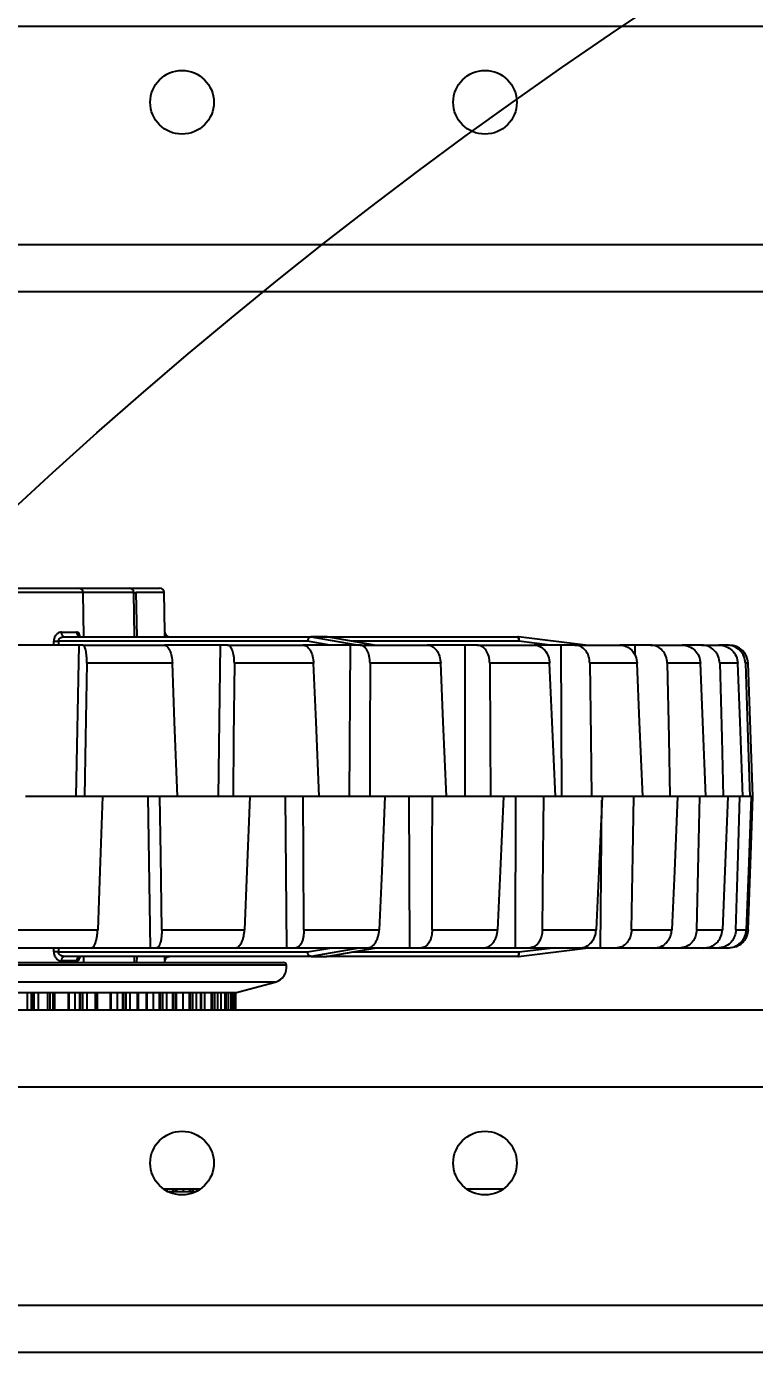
# Model space of a CAD drawing. Header units: inches. Extents: x 0 to 11, y 0 to 8.4.
# Drawn here: x 3.2184 to 3.4186, y 6.4814 to 6.846 of the extents above; entities that cross this region are included whole.
import ezdxf

# ---------------------------------------------------------------- set-up
doc = ezdxf.new("R2010")
doc.units = ezdxf.units.IN
doc.header["$MEASUREMENT"] = 0
doc.header["$PDSIZE"] = -1
doc.layers.add('DIM', color=3, linetype='Continuous')
doc.layers.add('OBJ', color=50, linetype='Continuous')
doc.dimstyles.get("Standard").update_dxf_attribs({"dimtxt": 0.18, "dimasz": 0.18, "dimexe": 0.18, "dimexo": 0.0625, "dimgap": 0.09, "dimtad": 0, "dimtih": 1, "dimtoh": 1, "dimdec": 4, "dimzin": 0, "dimdsep": 46, "dimtxsty": 'Standard', "dimcen": 0.09, "dimadec": 0, "dimazin": 0, "dimtfac": 1, "dimtdec": 4, "dimtofl": 0, "dimtmove": 0, "dimatfit": 3, "dimfxl": 1, "dimtolj": 1, "dimtzin": 0, "dimarcsym": 0})

# ---------------------------------------------------------------- blocks, each defined once
blk = doc.blocks.new('*D3')
at = {"layer": 'Defpoints', "color": 0, "transparency": 16777216}
for p in [(4.136179561686825, 7.075144194756748), (2.390624809930644, 6.845977528089745), (4.136179775280899, 6.845977528089745)]:
    blk.add_point(p, dxfattribs=at)
at = {"layer": 'DIM', "color": 0, "lineweight": -2, "transparency": 16777216}
for p, q in [((2.390624809930644, 7.205144194756748), (2.390624809930644, 7.335144194756748)), ((4.086179561686826, 7.075144194756748), (2.265624809930644, 7.075144194756748)), ((4.086179775280899, 6.845977528089745), (2.265624809930644, 6.845977528089745)), ((2.390624809930644, 6.715977528089745), (2.390624809930644, 6.585977528089745)), ((2.390624809930644, 6.585977528089745), (2.260624809930644, 6.585977528089745))]:
    blk.add_line(p, q, dxfattribs=at)
at = {"layer": 'DIM', "color": 0, "transparency": 16777216}
for points in [[(2.368958143263977, 7.205144194756748), (2.41229147659731, 7.205144194756748), (2.390624809930644, 7.075144194756748)], [(2.368958143263978, 6.715977528089745), (2.412291476597311, 6.715977528089745), (2.390624809930644, 6.845977528089745)]]:
    blk.add_solid(points, dxfattribs=at)
at = {"layer": 'DIM', "color": 0, "transparency": 16777216, "insert": (2.013124809930646, 6.585977528089742), "char_height": 0.125, "attachment_point": 5}
blk.add_mtext('\\A1;2.75', dxfattribs=at)
blk = doc.blocks.new('*D4')
at = {"layer": 'Defpoints', "color": 0, "transparency": 16777216}
for p in [(2.669255444599844, 7.075144194756726), (4.136179807078415, 7.075144194756726), (4.136179775280899, 6.899673078882869)]:
    blk.add_point(p, dxfattribs=at)
at = {"layer": 'DIM', "color": 0, "lineweight": -2, "transparency": 16777216}
for p, q in [((2.669255444599844, 7.205144194756726), (2.669255444599844, 7.335144194756726)), ((2.669255444599844, 7.335144194756726), (2.799255444599844, 7.335144194756726)), ((4.086179807078415, 7.075144194756726), (2.544255444599844, 7.075144194756726)), ((4.086179775280899, 6.899673078882869), (2.544255444599844, 6.899673078882869)), ((2.669255444599844, 6.769673078882869), (2.669255444599844, 6.639673078882869))]:
    blk.add_line(p, q, dxfattribs=at)
at = {"layer": 'DIM', "color": 0, "transparency": 16777216}
for points in [[(2.647588777933177, 7.205144194756726), (2.69092211126651, 7.205144194756726), (2.669255444599844, 7.075144194756726)], [(2.647588777933178, 6.769673078882869), (2.690922111266511, 6.769673078882869), (2.669255444599844, 6.899673078882869)]]:
    blk.add_solid(points, dxfattribs=at)
at = {"layer": 'DIM', "color": 0, "transparency": 16777216, "insert": (3.265505444599845, 7.335144194756723), "char_height": 0.125, "attachment_point": 5}
blk.add_mtext('\\A1;2.105653', dxfattribs=at)

msp = doc.modelspace()

# ---------------------------------------------------------------- linework, layer by layer
at = {"color": 7, "linetype": 'Continuous', "lineweight": 25}
for p, q in [((5.305346441947762, 6.785977528089739), (2.967013108614043, 6.785977528089743)), ((5.305346441947762, 6.773060861423073), (2.967013108614045, 6.773060861423077)), ((3.213742922744882, 6.691540028089748), (3.232752624292918, 6.691540028089748)), ((3.234002433911864, 6.690311843597795), (3.214282739104991, 6.690311843597795)), ((3.232752624292918, 6.691540028089748), (3.246667509179506, 6.691540028089747)), ((3.234213730070856, 6.678206694756414), (3.234002433911864, 6.690311843597795)), ((3.247917318798451, 6.690311843597795), (3.234002433911864, 6.690311843597795)), ((3.246667509179506, 6.691540028089747), (3.255016596646942, 6.691540028089747)), ((3.248128614957444, 6.678206694756414), (3.247917318798451, 6.690311843597795)), ((3.24851641838178, 6.690311843597795), (3.248724593569066, 6.678206694756414)), ((3.256266406265887, 6.690311843597795), (3.24851641838178, 6.690311843597795)), ((3.256456277156329, 6.679434147569599), (3.256266406265887, 6.690311843597795)), ((3.22804577835487, 6.679434879248368), (3.232189944551006, 6.679434879248368)), ((3.232774779498265, 6.675915028089749), (3.215567629842719, 6.675915028089749)), ((3.225885693634539, 6.675915028089749), (3.225889852615873, 6.676978198429983)), ((3.22720061996757, 6.676978354347222), (3.227195438071382, 6.675915028089749)), ((3.295722077102575, 6.676978354347222), (3.22720061996757, 6.676978354347222)), ((3.22867128252347, 6.678206694756414), (3.296627730880001, 6.678206694756415)), ((3.232774779498265, 6.675915028089749), (3.231967231790173, 6.634248361423082)), ((3.233900075113352, 6.675915028089749), (3.232774779498265, 6.675915028089749)), ((3.233900075113352, 6.675915028089749), (3.256324662924402, 6.675915028089749)), ((3.271691973174429, 6.675915028089749), (3.256324662924402, 6.675915028089749)), ((3.271691973174429, 6.675915028089749), (3.271125011776456, 6.634248361423082)), ((3.273617714474535, 6.675915028089749), (3.271691973174429, 6.675915028089749)), ((3.273617714474535, 6.675915028089749), (3.294403062245168, 6.675915028089749)), ((3.307463605143963, 6.675915028089749), (3.294403062245169, 6.675915028089749)), ((3.301804844571924, 6.675915028089749), (3.295722077102575, 6.676978354347222)), ((3.296627730880001, 6.678206694756415), (3.300894522163971, 6.678206694756415)), ((3.296730311147132, 6.678197760903072), (3.309788704843809, 6.675915028089749)), ((3.300997102431102, 6.678197760903072), (3.296730311147132, 6.678197760903072)), ((3.300894522163971, 6.678206694756414), (3.353567618854525, 6.678206694756414)), ((3.314055496127779, 6.675915028089749), (3.300997102431102, 6.678197760903072)), ((3.300997102431102, 6.678197760903072), (3.301109770118142, 6.678188022624298)), ((3.314109392501766, 6.675915563601756), (3.301109770118142, 6.678188022624298)), ((3.307463605143963, 6.675915028089749), (3.307154456891289, 6.634248361423082)), ((3.310131279454156, 6.675915028089749), (3.307463605143963, 6.675915028089749)), ((3.353860691807057, 6.676978354347222), (3.308029688433699, 6.676978354347222)), ((3.310131279454156, 6.675915028089749), (3.328645834910255, 6.675915028089749)), ((3.339002772470791, 6.675915028089749), (3.328645834910255, 6.675915028089749)), ((3.339002772470791, 6.675915028089749), (3.338960830676638, 6.634248361423082)), ((3.342331323857066, 6.675915028089749), (3.339002772470791, 6.675915028089749)), ((3.342331323857066, 6.675915028089749), (3.358012531599913, 6.675915028089749)), ((3.372185599480958, 6.675915220969451), (3.353720939044077, 6.678197256290348)), ((3.362464396621817, 6.675915028089749), (3.353860691807057, 6.676978354347222)), ((3.365351173515276, 6.675915028089749), (3.358012531599913, 6.675915028089749)), ((3.365351173515276, 6.675915028089749), (3.365577712559837, 6.634248361423082)), ((3.369239465628088, 6.675915028089749), (3.365351173515276, 6.675915028089749)), ((3.369239465628088, 6.675915028089749), (3.381610860095492, 6.675915028089749)), ((3.385708225444617, 6.675915028089749), (3.381610860095492, 6.675915028089749)), ((3.385708225444617, 6.675915028089749), (3.385741338441196, 6.673088548441909)), ((3.390038114495689, 6.675915028089749), (3.385708225444616, 6.675915028089749)), ((3.390038114495689, 6.675915028089749), (3.398723797126986, 6.675915028089749)), ((3.399455389537105, 6.675915028089749), (3.398723797126986, 6.675915028089749)), ((3.40409531403865, 6.675915028089749), (3.399455389537105, 6.675915028089749)), ((3.40409531403865, 6.675915028089749), (3.408831374762254, 6.675915028089749)), ((3.410983943362144, 6.675915028089749), (3.408831374762253, 6.675915028089748)), ((3.258519669988879, 6.670888462968406), (3.234984129408044, 6.670888462968406)), ((3.297386289417577, 6.670888462968406), (3.275571199656977, 6.670888462968406)), ((3.332326638342549, 6.670888462968406), (3.312894839865592, 6.670888462968406)), ((3.362279071942377, 6.670888462968406), (3.345820990112822, 6.670888462968406)), ((3.386333500678794, 6.670888462968406), (3.37334920598484, 6.670888462968406)), ((3.403759042906773, 6.670888462968406), (3.394643056572326, 6.670888462968406)), ((3.414026232343466, 6.670888462968406), (3.409055539000386, 6.670888462968406)), ((3.416887243313028, 6.670888462968405), (3.416148737283513, 6.670888462968406)), ((3.418166743853244, 6.634248361423128), (3.416887243313028, 6.670888462968405)), ((3.234356477083279, 6.634248361423047), (3.218146409592385, 6.634248361423082)), ((3.239305293345375, 6.634248361423082), (3.234356477083279, 6.634248361423047)), ((3.255115994640542, 6.634248361423082), (3.239305293345375, 6.634248361423082)), ((3.252554497215243, 6.592581694756416), (3.251864617461466, 6.634248361423082)), ((3.259922769782112, 6.634248361423082), (3.255115994640542, 6.634248361423082)), ((3.275213775897931, 6.634248361423082), (3.259922769782112, 6.634248361423082)), ((3.279841927457715, 6.634248361423082), (3.275213775897931, 6.634248361423082)), ((3.294496864604684, 6.634248361423082), (3.279841927457715, 6.634248361423082)), ((3.290041559628227, 6.592581694756416), (3.289601831504636, 6.634248361423082)), ((3.29891116955478, 6.634248361423082), (3.294496864604684, 6.634248361423082)), ((3.312818504812317, 6.634248361423082), (3.29891116955478, 6.634248361423082)), ((3.316985367626603, 6.634248361423082), (3.312818504812317, 6.634248361423082)), ((3.33003925777592, 6.634248361423118), (3.316985367626603, 6.634248361423082)), ((3.323825517435521, 6.592581694756416), (3.323649301858637, 6.634248361423082)), ((3.333926966112378, 6.634248361423082), (3.33003925777592, 6.634248361423118)), ((3.346028063167285, 6.634248361423047), (3.333926966112378, 6.634248361423082)), ((3.349607029217994, 6.634248361423082), (3.346028063167285, 6.634248361423047)), ((3.360663236523059, 6.634248361423082), (3.349607029217994, 6.634248361423082)), ((3.352879862174658, 6.592581694756416), (3.352972513365615, 6.634248361423082)), ((3.363906222195352, 6.634248361423082), (3.360663236523059, 6.634248361423082)), ((3.373833395337064, 6.634248361423082), (3.363906222195352, 6.634248361423082)), ((3.376715719551792, 6.634248361423082), (3.373833395337064, 6.634248361423082)), ((3.376321792282946, 6.592581694756416), (3.376671986392393, 6.633259997958006)), ((3.385438306748352, 6.634248361423128), (3.376715719551792, 6.634248361423082)), ((3.387938033277857, 6.634248361423082), (3.385438306748352, 6.634248361423128)), ((3.395389650373857, 6.634248361423082), (3.387938033277857, 6.634248361423082)), ((3.397487754789863, 6.634248361423082), (3.395389650373857, 6.634248361423082)), ((3.403611690479794, 6.634248361423128), (3.397487754789863, 6.634248361423082)), ((3.405292204940833, 6.634248361423082), (3.403611690479794, 6.634248361423128)), ((3.410041852376358, 6.634248361423082), (3.405292204940833, 6.634248361423082)), ((3.411291987152655, 6.634248361423082), (3.410041852376358, 6.634248361423082)), ((3.414631198648877, 6.634248361423081), (3.411291987152655, 6.634248361423082)), ((3.415441439459936, 6.634248361423081), (3.414631198648877, 6.634248361423081)), ((3.417344801601097, 6.634248361423034), (3.415441439459936, 6.634248361423081)), ((3.417708982025105, 6.634248361423081), (3.417344801601097, 6.634248361423034)), ((3.418166743853246, 6.634248361423081), (3.417708982025105, 6.634248361423081)), ((3.213849324068812, 6.597608259877758), (3.237979354364601, 6.597608259877758)), ((3.255610414097752, 6.597608259877759), (3.278372345288665, 6.597608259877758)), ((3.294714572454943, 6.597608259877758), (3.31541679477984, 6.597608259877758)), ((3.329973639076363, 6.597608259877758), (3.34798712598573, 6.597608259877758)), ((3.360316285064669, 6.597608259877758), (3.375093705874029, 6.597608259877758)), ((3.384820564475625, 6.597608259877758), (3.395912914731421, 6.597608259877758)), ((3.402741927179093, 6.597608259877758), (3.409812171431803, 6.597608259877758)), ((3.413535841637976, 6.597608259877758), (3.416369154093698, 6.597608259877756)), ((3.236205052690005, 6.592581694756416), (3.213214036979414, 6.592581694756416)), ((3.225889852615873, 6.59151852441618), (3.225885673697247, 6.592581694756415)), ((3.227195453780637, 6.592581694756415), (3.22720061996757, 6.59151836849894)), ((3.252554497215243, 6.592581694756416), (3.236205052690005, 6.592581694756416)), ((3.254085842905517, 6.592581694756416), (3.252554497215243, 6.592581694756416)), ((3.275773338163449, 6.592581694756416), (3.254085842905517, 6.592581694756416)), ((3.290041559628227, 6.592581694756416), (3.275773338163449, 6.592581694756416)), ((3.292347040484077, 6.592581694756416), (3.290041559628227, 6.592581694756416)), ((3.312072051720341, 6.592581694756416), (3.292347040484077, 6.592581694756416)), ((3.295722077102575, 6.591518368498942), (3.301804844571925, 6.592581694756416)), ((3.309788704843809, 6.592581694756416), (3.296679204958313, 6.590290028089748)), ((3.300945996242283, 6.590290028089748), (3.314055496127779, 6.592581694756416)), ((3.30100972864082, 6.590291212009435), (3.314110356327085, 6.592581327730343)), ((3.323825517435521, 6.592581694756416), (3.312072051720341, 6.592581694756416)), ((3.326835082587772, 6.592581694756416), (3.323825517435521, 6.592581694756416)), ((3.343998275317291, 6.592581694756416), (3.326835082587772, 6.592581694756416)), ((3.352879862174658, 6.592581694756416), (3.343998275317292, 6.592581694756416)), ((3.356502067509072, 6.592581694756416), (3.352879862174658, 6.592581694756416)), ((3.353720939044077, 6.590299466555814), (3.372187160130864, 6.592581694756415)), ((3.353860691807057, 6.59151836849894), (3.362464396621821, 6.592581694756415)), ((3.370581946805754, 6.592581694756416), (3.356502067509072, 6.592581694756416)), ((3.376321792282946, 6.592581694756416), (3.370581946805755, 6.592581694756416)), ((3.380446578923362, 6.592581694756416), (3.376321792282946, 6.592581694756416)), ((3.39101533477954, 6.592581694756415), (3.380446578923362, 6.592581694756416)), ((3.393439036576234, 6.592581694756415), (3.39101533477954, 6.592581694756415)), ((3.393439036576234, 6.592581694756415), (3.393450904614132, 6.593387261630089)), ((3.397941074967826, 6.592581694756415), (3.393439036576234, 6.592581694756415)), ((3.404677581084858, 6.592581694756415), (3.397941074967826, 6.592581694756415)), ((3.408453994232795, 6.592581694756415), (3.404677581084858, 6.592581694756415)), ((3.411153565281153, 6.592581694756415), (3.408453994232794, 6.592581694756415)), ((3.411665906986197, 6.592581694756415), (3.411153565281153, 6.592581694756415)), ((3.047277139554165, 6.588623361423084), (3.289056348152317, 6.588623361423084)), ((3.22720061996757, 6.59151836849894), (3.295722077102575, 6.591518368498942)), ((3.232189944551007, 6.589061843597794), (3.228045778354871, 6.589061843597794)), ((3.296679318181736, 6.590290028089748), (3.22867128252347, 6.590290028089748)), ((3.234184638295976, 6.588623361423084), (3.234213730070856, 6.590290028089748)), ((3.248099523182563, 6.588623361423084), (3.248128614957443, 6.590290028089748)), ((3.248724584709358, 6.590290028089748), (3.248695923857365, 6.588623361423084)), ((3.256448610649999, 6.588623361423084), (3.256456276981218, 6.589062565244452)), ((3.296679204958313, 6.590290028089748), (3.296679318181736, 6.590290028089748)), ((3.296679318181736, 6.590290028089748), (3.300945883018859, 6.590290028089748)), ((3.300945883018859, 6.590290028089748), (3.300945996242283, 6.590290028089748)), ((3.301056685195962, 6.590315349263633), (3.300945996242283, 6.590290028089748)), ((3.353567618854525, 6.590290028089748), (3.300945996242282, 6.590290028089748)), ((3.308029688433696, 6.59151836849894), (3.353860691807057, 6.59151836849894)), ((3.289879882583759, 6.587917446631083), (3.049788052252223, 6.587917446631083)), ((3.28684062311448, 6.583255662981551), (3.052744048319385, 6.58325566298155)), ((3.275772723021584, 6.580290028089752), (3.28684062311448, 6.583255662981551)), ((3.221036821964807, 6.580290028089752), (3.210507289525769, 6.580290028089752)), ((3.218668908036058, 6.575479660636377), (3.218668908036058, 6.580290028089752)), ((3.219802607442745, 6.575479660636377), (3.219802607442745, 6.580290028089752)), ((3.219976659018438, 6.575479660636377), (3.219976659018438, 6.580290028089752)), ((3.22052647238443, 6.575479660636377), (3.22052647238443, 6.580290028089752)), ((3.221737530951061, 6.580290028089752), (3.221036821964807, 6.580290028089752)), ((3.224293961593008, 6.580290028089752), (3.221737530951061, 6.580290028089752)), ((3.221737530951061, 6.575479660636377), (3.221737530951061, 6.580290028089752)), ((3.224778514344652, 6.580290028089752), (3.224293961593008, 6.580290028089752)), ((3.224293961593008, 6.575479660636375), (3.224293961593008, 6.580290028089752)), ((3.234414836849791, 6.580290028089752), (3.224778514344652, 6.580290028089752)), ((3.224906210619976, 6.575479660636375), (3.224906210619976, 6.580290028089752)), ((3.224907834305902, 6.575479660636375), (3.224907834305902, 6.580290028089752)), ((3.225765945440741, 6.575479660636375), (3.225765945440741, 6.580290028089752)), ((3.22621718825833, 6.575479660636375), (3.22621718825833, 6.580290028089752)), ((3.229967459489467, 6.575479660636374), (3.229967459489467, 6.580290028089752)), ((3.230151009829767, 6.575479660636374), (3.230151009829767, 6.580290028089752)), ((3.231745334689045, 6.575479660636373), (3.231745334689045, 6.580290028089752)), ((3.23308211515052, 6.575479660636373), (3.23308211515052, 6.580290028089752)), ((3.233289891954665, 6.575479660636373), (3.233289891954665, 6.580290028089752)), ((3.233890044897425, 6.575479660636373), (3.233890044897425, 6.580290028089752)), ((3.235082767140811, 6.580290028089752), (3.234414836849791, 6.580290028089752)), ((3.237385444369395, 6.580290028089752), (3.235082767140811, 6.580290028089752)), ((3.235082767140811, 6.575479660636373), (3.235082767140811, 6.580290028089752)), ((3.237785125758892, 6.580290028089752), (3.237385444369395, 6.580290028089752)), ((3.237385444369395, 6.575479660636372), (3.237385444369395, 6.580290028089752)), ((3.24631297880891, 6.580290028089752), (3.237785125758892, 6.580290028089752)), ((3.237843230877516, 6.575479660636372), (3.237843230877516, 6.580290028089752)), ((3.237912825018653, 6.575479660636372), (3.237912825018653, 6.580290028089752)), ((3.241508734383777, 6.57547966063637), (3.241508734383777, 6.580290028089752)), ((3.24169690618216, 6.57547966063637), (3.24169690618216, 6.580290028089752)), ((3.243401520683221, 6.57547966063637), (3.243401520683221, 6.580290028089752)), ((3.244911520732936, 6.575479660636369), (3.244911520732936, 6.580290028089752)), ((3.24514838137507, 6.575479660636369), (3.24514838137507, 6.580290028089752)), ((3.245785467469579, 6.575479660636368), (3.245785467469579, 6.580290028089752)), ((3.246933209945716, 6.580290028089752), (3.24631297880891, 6.580290028089752)), ((3.248930695756712, 6.580290028089752), (3.246933209945716, 6.580290028089752)), ((3.246933209945716, 6.575479660636368), (3.246933209945716, 6.580290028089752)), ((3.249236577562273, 6.580290028089752), (3.248930695756712, 6.580290028089752)), ((3.248930695756712, 6.575479660636368), (3.248930695756712, 6.580290028089752)), ((3.256465463011887, 6.580290028089752), (3.249236577562273, 6.580290028089752)), ((3.249251515722015, 6.575479660636368), (3.249251515722015, 6.580290028089752)), ((3.251411670403626, 6.575479660636367), (3.251411670403626, 6.580290028089752)), ((3.25160026021306, 6.575479660636367), (3.25160026021306, 6.580290028089752)), ((3.253377086084741, 6.575479660636366), (3.253377086084741, 6.580290028089752)), ((3.255026574816786, 6.575479660636366), (3.255026574816786, 6.580290028089752)), ((3.255287228221564, 6.575479660636366), (3.255287228221564, 6.580290028089752)), ((3.255947016017223, 6.575479660636366), (3.255947016017223, 6.580290028089752)), ((3.257024140055783, 6.580290028089752), (3.256465463011887, 6.580290028089752)), ((3.258671813916918, 6.580290028089752), (3.257024140055783, 6.580290028089752)), ((3.257024140055783, 6.575479660636366), (3.257024140055783, 6.580290028089752)), ((3.258877063244462, 6.580290028089752), (3.258671813916918, 6.580290028089752)), ((3.258671813916918, 6.575479660636365), (3.258671813916918, 6.580290028089752)), ((3.264645499738099, 6.580290028089752), (3.258877063244462, 6.580290028089752)), ((3.258877070588464, 6.575479660636365), (3.258877070588464, 6.580290028089752)), ((3.25945505232244, 6.575479660636365), (3.25945505232244, 6.580290028089752)), ((3.259639847358219, 6.575479660636365), (3.259639847358219, 6.580290028089752)), ((3.26144919324666, 6.575479660636364), (3.26144919324666, 6.580290028089752)), ((3.263201323808461, 6.575479660636364), (3.263201323808461, 6.580290028089752)), ((3.263479947409535, 6.575479660636364), (3.263479947409535, 6.580290028089752)), ((3.264147698337258, 6.575479660636364), (3.264147698337258, 6.580290028089752)), ((3.265130142767112, 6.580290028089752), (3.264645499738099, 6.580290028089752)), ((3.266391198367028, 6.580290028089752), (3.265130142767112, 6.580290028089752)), ((3.265130142767112, 6.575479660636363), (3.265130142767112, 6.580290028089752)), ((3.266504876486897, 6.580290028089752), (3.266391198367028, 6.580290028089752)), ((3.266391198367028, 6.575479660636363), (3.266391198367028, 6.580290028089752)), ((3.270670360484189, 6.580290028089752), (3.266491230285741, 6.580290028089752)), ((3.266504876486897, 6.575479660636363), (3.266504876486897, 6.580290028089752)), ((3.267437524633738, 6.575479660636363), (3.267437524633738, 6.580290028089752)), ((3.269253157323851, 6.575479660636361), (3.269253157323851, 6.580290028089752)), ((3.269543527130387, 6.575479660636361), (3.269543527130387, 6.580290028089752)), ((3.270204324737873, 6.575479660636361), (3.270204324737873, 6.580290028089752)), ((3.271070143373898, 6.580290028089752), (3.270670360484189, 6.580290028089752)), ((3.271916410814326, 6.580290028089752), (3.271070143373898, 6.580290028089752)), ((3.271070143373898, 6.575479660636361), (3.271070143373898, 6.580290028089752)), ((3.274405459816872, 6.580290028089752), (3.271908990776441, 6.580290028089752)), ((3.271964540838111, 6.580290028089752), (3.271916410814326, 6.580290028089752)), ((3.271916410814326, 6.575479660636361), (3.271916410814326, 6.580290028089752)), ((3.271964540838111, 6.575479660636361), (3.271964540838111, 6.580290028089752)), ((3.273046887402579, 6.57547966063636), (3.273046887402579, 6.580290028089752)), ((3.27334251703292, 6.57547966063636), (3.273342517032919, 6.580290028089752)), ((3.273981600193551, 6.575479660636359), (3.273981600193551, 6.580290028089752)), ((3.274711452078143, 6.580290028089752), (3.274405459816872, 6.580290028089752)), ((3.275124027142875, 6.580290028089752), (3.274711452078143, 6.580290028089752)), ((3.274711452078143, 6.575479660636359), (3.274711452078143, 6.580290028089752)), ((3.275134103762325, 6.580290028089752), (3.275124027142875, 6.580290028089752)), ((3.275124027142875, 6.575479660636359), (3.275124027142875, 6.580290028089752)), ((3.275134103762325, 6.575479660636359), (3.275134103762325, 6.580290028089752)), ((3.27576736178912, 6.580290028089752), (3.275134103762325, 6.580290028089752)), ((3.275395146612373, 6.575479660636359), (3.275395146612373, 6.580290028089752)), ((3.275972728060474, 6.580290028089752), (3.27576736178912, 6.580290028089752)), ((3.275972728060474, 6.575479660636359), (3.275972728060474, 6.580290028089752)), ((3.275973410519908, 6.575479660636359), (3.275973410519908, 6.580290028089752)), ((3.778790180731374, 6.575479660636207), (3.169611570163569, 6.575479660636392)), ((3.959096441947688, 6.554310861423267), (2.967013108614079, 6.554310861423295)), ((3.266136758417008, 6.526267062211166), (3.256222792145052, 6.526267062211169)), ((3.25702926725163, 6.526267062211169), (3.25702926725163, 6.525774555735249)), ((3.258676733607405, 6.526267062211168), (3.258676733607405, 6.525623361423085)), ((3.258881931917616, 6.525623361423085), (3.258881931917617, 6.526267062211168)), ((3.259459010358315, 6.526267062211168), (3.259459010358315, 6.525623361423085)), ((3.259643802091854, 6.526267062211168), (3.259643802091854, 6.525623361423085)), ((3.261453154911575, 6.526267062211168), (3.261453154911575, 6.525623361423085)), ((3.263205332280588, 6.526267062211167), (3.263205332280588, 6.525623361423085)), ((3.263483964253693, 6.526267062211167), (3.263483964253693, 6.525623361423085)), ((3.264151715463589, 6.526267062211167), (3.264151715463589, 6.525623361423085)), ((3.265134100351715, 6.526267062211166), (3.265134100351715, 6.5256720291799)), ((3.349470091750315, 6.526267062211141), (3.339556125478414, 6.526267062211144)), ((3.257029267251631, 6.525623361423085), (3.258676733607405, 6.525623361423085)), ((3.258676733607405, 6.525623361423085), (3.25888192493313, 6.525623361423085)), ((3.25888192493313, 6.525623361423085), (3.264649502095069, 6.525623361423085)), ((3.264649502095069, 6.525623361423085), (3.265036531167592, 6.525623361423085)), ((3.96951310861435, 6.494310861423267), (2.967013108614087, 6.494310861423301)), ((3.969513108614349, 6.481394194756599), (2.967013108614089, 6.481394194756635))]:
    msp.add_line(p, q, dxfattribs=at)
at = {"color": 7, "linetype": 'Continuous', "lineweight": 25, "flags": 128}
for points in [[(3.234984129408044, 6.670888462968406), (3.234632760523557, 6.650370023848613), (3.234356477083279, 6.634248361423047)], [(3.259922769782112, 6.634248361423082), (3.259137232044071, 6.654766836181692), (3.258519669988879, 6.670888462968406)], [(3.275571199656977, 6.670888462968406), (3.275371241232239, 6.650370023848652), (3.275213775897931, 6.634248361423082)], [(3.29891116955478, 6.634248361423082), (3.298057511368683, 6.654766836181692), (3.297386289417577, 6.670888462968406)], [(3.312894839865592, 6.670888462968406), (3.312852367536153, 6.650370023848695), (3.312818504812317, 6.634248361423082)], [(3.333926966112378, 6.634248361423082), (3.333031125450238, 6.654766836181691), (3.332326638342549, 6.670888462968406)], [(3.345820990112822, 6.670888462968406), (3.345937294378919, 6.650370023848727), (3.346028063167285, 6.634248361423047)], [(3.363906222195352, 6.634248361423082), (3.36299541872237, 6.654766836181691), (3.362279071942377, 6.670888462968406)], [(3.373349205984841, 6.670888462968406), (3.373620753000202, 6.650370023848699), (3.373833395337064, 6.634248361423082)], [(3.387938033277857, 6.634248361423082), (3.387039941296672, 6.654766836181692), (3.386333500678794, 6.670888462968406)], [(3.394643056572326, 6.670888462968406), (3.3950615955183, 6.650370023848675), (3.395389650373857, 6.634248361423082)], [(3.405292204940833, 6.634248361423082), (3.404434112521836, 6.654766836181692), (3.403759042906773, 6.670888462968406)], [(3.409055539000386, 6.670888462968406), (3.40960835278289, 6.650370023848676), (3.410041852376358, 6.634248361423082)], [(3.415441439459936, 6.634248361423081), (3.414649419307062, 6.654766836181691), (3.414026232343466, 6.670888462968406)], [(3.416148737283513, 6.670888462968406), (3.416819028935502, 6.650370023848646), (3.417344801601097, 6.634248361423034)], [(3.239305293345375, 6.634248361423082), (3.238562924985096, 6.613729886800827), (3.237979354364601, 6.597608259877758)], [(3.255610414097751, 6.597608259877759), (3.255333697453351, 6.618126698863051), (3.255115994640542, 6.634248361423082)], [(3.279841927457715, 6.634248361423082), (3.279019198771895, 6.613729886800816), (3.278372345288665, 6.597608259877758)], [(3.294714572454943, 6.597608259877758), (3.294592894053761, 6.618126698863051), (3.294496864604684, 6.634248361423082)], [(3.316985367626603, 6.634248361423082), (3.316107276810037, 6.613729886800779), (3.31541679477984, 6.597608259877758)], [(3.329973639076363, 6.597608259877758), (3.330010696055047, 6.618126698863072), (3.33003925777592, 6.634248361423118)], [(3.349607029217994, 6.634248361423082), (3.348700256615811, 6.613729886800774), (3.34798712598573, 6.597608259877758)], [(3.360316285064669, 6.597608259877758), (3.360510951465672, 6.618126698863051), (3.360663236523059, 6.634248361423082)], [(3.376715719551792, 6.634248361423082), (3.375807816990662, 6.613729886800829), (3.375093705874029, 6.597608259877758)], [(3.384820564475625, 6.597608259877758), (3.38516692545886, 6.618126698863078), (3.385438306748352, 6.634248361423128)], [(3.397487754789863, 6.634248361423082), (3.396606308429685, 6.61372988680086), (3.395912914731421, 6.597608259877758)], [(3.402741927179093, 6.597608259877758), (3.40322945874135, 6.618126698863077), (3.403611690479794, 6.634248361423128)], [(3.411291987152655, 6.634248361423082), (3.410463779295048, 6.613729886800866), (3.409812171431803, 6.597608259877758)], [(3.413535841637976, 6.597608259877758), (3.414149730379438, 6.61812669886305), (3.414631198648877, 6.634248361423081)], [(3.417708982025105, 6.634248361423081), (3.416959177346727, 6.613729886800846), (3.416369154093698, 6.597608259877756)], [(3.416874340223424, 6.597608259877756), (3.417595933445327, 6.618126698863077), (3.418162009076029, 6.634248361423128)], [(3.257303814389636, 6.590223535092544), (3.257464884314565, 6.590266538798533), (3.257706071924929, 6.590290028089748)]]:
    msp.add_lwpolyline(points, dxfattribs=at)
at = {"color": 7, "linetype": 'Continuous', "lineweight": 25}
for centre, radius in [((3.261179775281164, 6.82514419475641), 0.008750000000000036), ((3.344513108614497, 6.82514419475641), 0.008750000000000036), ((3.261179775281032, 6.533477528089987), 0.008749999999999147), ((3.344513108614366, 6.533477528089981), 0.008749999999999147)]:
    msp.add_circle(centre, radius, dxfattribs=at)
for centre, radius, start, end in [((3.232752624292918, 6.690290028089747), 0.001250000000000639, 1.000000000024741, 90), ((3.246667509179506, 6.690290028089747), 0.001250000000000239, 1.000000000024386, 90), ((3.247792698085704, 6.738212597182772), 0.04790622052589535, 270.149157124491, 270.8656014911501), ((3.255016596646942, 6.690290028089747), 0.001249999999999795, 1.000000000024741, 90), ((3.229128331164473, 6.679212840122931), 0.001105089118037514, 168.4089922111353, 245.5697408512225), ((3.233345351787266, 6.67935942342982), 0.001157868499508851, 176.2635084420786, 264.5993876054605), ((3.25770607201854, 6.679456694656619), 0.001249999900204916, 180.9999955048736, 269.9999957091727), ((3.22653910994004, 6.728481380019669), 0.05150727374782349, 269.2777585190111, 270.7358722748179), ((3.296827778075823, 6.677111161343039), 0.001113648212130464, 100.348343377579, 186.8490503493762), ((3.296943823605267, 6.676994704678125), 0.001221855904009156, 100.0637832247645, 180.766729457955), ((3.296627568907991, 6.677611444599762), 0.0005952501786901889, 80.0607757694904, 89.98440939121888), ((3.300894522163971, 6.676956694756415), 0.001250000000000639, 80.08433878904344, 90), ((3.300894360191961, 6.677611444599765), 0.0005952501786875245, 80.06077576944615, 89.98440939117607), ((3.352337501767418, 6.677264065175727), 0.001549754359368019, 349.3762496136322, 37.46267755210268), ((3.35356760711557, 6.67702381441043), 0.001182880346042821, 82.95371263088587, 89.9994313942338), ((3.352438302996819, 6.677432733493729), 0.001493201371641972, 342.284026611128, 30.79730582541083), ((3.411682082755636, 6.670706694756415), 0.005208333333333626, 1.999999999970949, 90), ((3.226539109940042, 6.540015342850174), 0.05150727372414479, 89.26412772484757, 90.7222414813242), ((3.229128331164473, 6.589283882723232), 0.001105089118036705, 114.4302591487974, 191.5910077889153), ((3.233345351787266, 6.589137299416342), 0.001157868499508408, 95.40061239454035, 183.7364915579236), ((3.257706072081902, 6.589040028162732), 0.001249999964024883, 111.7083964227938, 179.000003317095), ((3.289056348152317, 6.587790028089752), 0.0008333333333328829, 8.795153819611771, 90), ((3.352337501767412, 6.591232657670438), 0.00154975435937413, 322.5373224479598, 10.62375038622636), ((3.353567618854525, 6.591540028089748), 0.001249999999999751, 270.0000000000008, 277.0454215554866), ((3.352438302996816, 6.591063989352432), 0.001493201371644462, 329.2026941746803, 17.71597338886389), ((3.285762210426553, 6.587280353924422), 0.004166666666666691, 284.9999999999994, 8.795153819670253)]:
    msp.add_arc(centre, radius, start, end, dxfattribs=at)
for points, knots in [([(3.22804577835487, 6.679434879248368), (3.227909491726546, 6.67942504082709), (3.227633908669675, 6.679405146709494), (3.227097919795134, 6.679197133170317), (3.226500051253914, 6.678734730923654), (3.225993669285148, 6.677924709144487), (3.225924465544128, 6.677293769211464), (3.225889852615873, 6.676978198429983)], [0, 0, 0, 0, 0.1241815449190323, 0.2511055572844753, 0.500365049406187, 0.7501026903482625, 1, 1, 1, 1]), ([(3.233178096940012, 6.67814768474262), (3.233132800932774, 6.678338692178764), (3.23302186998394, 6.678806473721058), (3.232744404278099, 6.679197480451065), (3.232444862125549, 6.679406158766064), (3.232274520326545, 6.67942535045433), (3.232189944551006, 6.679434879248368)], [0, 0, 0, 0, 0.2560559015002488, 0.6270867089533265, 0.8148462034374282, 1, 1, 1, 1]), ([(3.256456262497664, 6.679434879248368), (3.25645472952368, 6.679425180074327), (3.256451629720993, 6.679405567526389), (3.25642030638333, 6.679194711468262), (3.256361043028311, 6.678821742525011), (3.256326399513729, 6.678376425311204), (3.256313195301613, 6.678206694756414)], [0, 0, 0, 0, 0.1899145902631561, 0.3840233188828251, 0.7652233945114111, 1, 1, 1, 1]), ([(3.257269556590967, 6.678285390225232), (3.257130231383721, 6.678311864601456), (3.256946066182915, 6.678346859409001), (3.256728885672329, 6.678339156060448), (3.256638729214171, 6.678374525152273), (3.256585194724554, 6.678417274588249), (3.256539701808092, 6.678480679228531), (3.25648827502221, 6.6785950608013), (3.256447340061045, 6.678778364863663), (3.256424969674466, 6.679014903910654), (3.256427134190445, 6.679169831338891), (3.256428290094135, 6.679252566318862)], [0, 0, 0, 0, 0.380011408010013, 0.5023131036240944, 0.547604816188841, 0.58615872468992, 0.6222931753877013, 0.6603424846061782, 0.7518195312673357, 0.8674656492813795, 1, 1, 1, 1]), ([(3.22720061996757, 6.676978354347222), (3.227207603268345, 6.677064366617658), (3.227222046094641, 6.677242256747445), (3.227371240283408, 6.677569216606215), (3.22760394694142, 6.677815434521444), (3.22789736197062, 6.678008115851205), (3.228217374448462, 6.678161413460828), (3.228499905573722, 6.678189598408618), (3.22867128252347, 6.678206694756414)], [0, 0, 0, 0, 0.1211369466652671, 0.2505348022481484, 0.4995252522852807, 0.5873644677697523, 0.7497046783556015, 1, 1, 1, 1]), ([(3.234984129408044, 6.670888462968406), (3.234978089289353, 6.671552768587643), (3.234966012320122, 6.672881020387686), (3.234726044529671, 6.674535090993411), (3.234360707826353, 6.675689851334807), (3.234053803021073, 6.675839879385744), (3.233900075113352, 6.675915028089749)], [0, 0, 0, 0, 0.2499123639394866, 0.4996895068213449, 0.7493956301627211, 1, 1, 1, 1]), ([(3.256324662924402, 6.675915028089749), (3.256592066637011, 6.675840293220594), (3.257126728753318, 6.675690864093696), (3.257829780324274, 6.674538931614187), (3.258353410803971, 6.672884560235052), (3.258464183998326, 6.671554624264338), (3.258519669988879, 6.670888462968406)], [0, 0, 0, 0, 0.2499136709341277, 0.4996915371567192, 0.7493968572079549, 1, 1, 1, 1]), ([(3.275571199656977, 6.670888462968406), (3.275547869078586, 6.671552768587645), (3.275501220545369, 6.672881020387689), (3.275058204704052, 6.67453509099341), (3.274410409135142, 6.67568985133481), (3.273882262102607, 6.675839879385744), (3.273617714474535, 6.675915028089749)], [0, 0, 0, 0, 0.2499123639394741, 0.4996895068213499, 0.7493956301627137, 1, 1, 1, 1]), ([(3.294403062245168, 6.675915028089749), (3.294772634740976, 6.675840293220594), (3.295511578904501, 6.675690864093696), (3.296472329615755, 6.674538931614188), (3.297178790581936, 6.672884560235052), (3.297317040440804, 6.671554624264338), (3.297386289417577, 6.670888462968406)], [0, 0, 0, 0, 0.2499136709341271, 0.4996915371567176, 0.7493968572079485, 1, 1, 1, 1]), ([(3.312894839865592, 6.670888462968406), (3.312854927715318, 6.671552768587643), (3.312775125010191, 6.672881020387687), (3.31214252193017, 6.67453509099341), (3.311231950436233, 6.675689851334807), (3.310498608656768, 6.675839879385744), (3.310131279454156, 6.675915028089749)], [0, 0, 0, 0, 0.2499123639394869, 0.4996895068213389, 0.7493956301627093, 1, 1, 1, 1]), ([(3.328645834910255, 6.675915028089749), (3.32910634691599, 6.675840293220594), (3.330027120682246, 6.675690864093696), (3.331216378609601, 6.674538931614187), (3.332084204603293, 6.672884560235053), (3.332245730474671, 6.671554624264338), (3.332326638342549, 6.670888462968406)], [0, 0, 0, 0, 0.2499136709340174, 0.4996915371566029, 0.749396857207886, 1, 1, 1, 1]), ([(3.345820990112822, 6.670888462968406), (3.345765709101154, 6.671552768587645), (3.345655176988932, 6.672881020387687), (3.344852207994679, 6.67453509099341), (3.343706527829786, 6.675689851334807), (3.342790273522273, 6.675839879385744), (3.342331323857066, 6.675915028089749)], [0, 0, 0, 0, 0.2499123639395288, 0.4996895068213829, 0.7493956301627607, 1, 1, 1, 1]), ([(3.358012531599913, 6.675915028089749), (3.35854999069131, 6.675840293220594), (3.359624616815346, 6.675690864093696), (3.361006246958472, 6.674538931614186), (3.362009069526, 6.672884560235052), (3.36218896352802, 6.671554624264338), (3.362279071942377, 6.670888462968406)], [0, 0, 0, 0, 0.2499136709341117, 0.4996915371566667, 0.7493968572079288, 1, 1, 1, 1]), ([(3.373349205984841, 6.670888462968406), (3.373280235797347, 6.671552768587643), (3.373142332740326, 6.672881020387689), (3.372193395638409, 6.674535090993411), (3.370847417714628, 6.675689851334807), (3.369776090802555, 6.675839879385744), (3.369239465628088, 6.675915028089749)], [0, 0, 0, 0, 0.2499123639394773, 0.499689506821383, 0.7493956301627234, 1, 1, 1, 1]), ([(3.381610860095492, 6.675915028089749), (3.382208935850027, 6.675840293220594), (3.38340476236085, 6.675690864093696), (3.384936784586987, 6.674538931614186), (3.386044133472089, 6.672884560235053), (3.386236929616532, 6.671554624264338), (3.386333500678794, 6.670888462968406)], [0, 0, 0, 0, 0.2499136709340751, 0.4996915371566658, 0.7493968572079436, 1, 1, 1, 1]), ([(3.394643056572326, 6.670888462968406), (3.394562492833251, 6.671552768587643), (3.394401408946039, 6.672881020387686), (3.393335336710115, 6.674535090993411), (3.391829957885562, 6.675689851334807), (3.390636110095034, 6.675839879385744), (3.390038114495689, 6.675915028089749)], [0, 0, 0, 0, 0.2499123639394828, 0.49968950682131, 0.7493956301626814, 1, 1, 1, 1]), ([(3.398723797126986, 6.675915028089749), (3.399364317315497, 6.675840293220593), (3.400645009629693, 6.675690864093696), (3.402280874218739, 6.674538931614187), (3.403459103185887, 6.672884560235052), (3.403658943459464, 6.671554624264338), (3.403759042906773, 6.670888462968406)], [0, 0, 0, 0, 0.2499136709339639, 0.4996915371565696, 0.7493968572078968, 1, 1, 1, 1]), ([(3.409055539000386, 6.670888462968406), (3.408965829598177, 6.671552768587643), (3.408786459333172, 6.672881020387687), (3.407635644028671, 6.67453509099341), (3.406016604477171, 6.675689851334809), (3.404736510269187, 6.675839879385744), (3.40409531403865, 6.675915028089749)], [0, 0, 0, 0, 0.2499123639394856, 0.4996895068213658, 0.7493956301626745, 1, 1, 1, 1]), ([(3.408831374762253, 6.675915028089749), (3.409494877502935, 6.675840293220594), (3.410821522432599, 6.675690864093696), (3.412511524466804, 6.674538931614186), (3.413724833625046, 6.672884560235052), (3.413925645982165, 6.671554624264337), (3.414026232343466, 6.670888462968406)], [0, 0, 0, 0, 0.2499136709341841, 0.4996915371566819, 0.7493968572079756, 1, 1, 1, 1]), ([(3.416148737283513, 6.670888462968406), (3.416052607992957, 6.671552768587643), (3.415860401424896, 6.672881020387686), (3.414659809992506, 6.674535090993408), (3.412976303411559, 6.675689851334807), (3.411648857800869, 6.675839879385743), (3.410983943362144, 6.675915028089749)], [0, 0, 0, 0, 0.2499123639395094, 0.499689506821386, 0.7493956301627208, 1, 1, 1, 1]), ([(3.236205052690005, 6.592581694756416), (3.236418041049264, 6.592656193503378), (3.236843874656806, 6.592805140940159), (3.237329054210265, 6.59379127524938), (3.237634968902319, 6.594842732690986), (3.237870594212245, 6.596019348412762), (3.23793674280537, 6.596985734131531), (3.237979354364601, 6.597608259877758)], [0, 0, 0, 0, 0.2498545218869682, 0.4995411617173842, 0.6366718540372283, 0.7659515028031032, 1, 1, 1, 1]), ([(3.255610414097752, 6.597608259877759), (3.255600039968678, 6.597007836078059), (3.255583624000551, 6.596057728566343), (3.255409613396273, 6.594872584519435), (3.255153633271833, 6.593798974508977), (3.254712889764723, 6.592804719265842), (3.254294846331412, 6.592656031922521), (3.254085842905517, 6.592581694756416)], [0, 0, 0, 0, 0.225804488050367, 0.3573118527001188, 0.5009271414613184, 0.7504854067913943, 1, 1, 1, 1]), ([(3.275773338163449, 6.592581694756416), (3.276092906604282, 6.592656193503378), (3.276731828761769, 6.592805140940159), (3.277448362915101, 6.593791275249221), (3.277893243444688, 6.594842732690459), (3.278231432903796, 6.596019348412106), (3.278317136682338, 6.596985734131158), (3.278372345288665, 6.597608259877758)], [0, 0, 0, 0, 0.2498545218873553, 0.4995411617181352, 0.6366718539328758, 0.7659515026638365, 1, 1, 1, 1]), ([(3.294714572454943, 6.597608259877758), (3.294690174892629, 6.597007836070748), (3.294651568316597, 6.596057728553508), (3.294372759614686, 6.594872584509078), (3.293972215559837, 6.593798974505883), (3.293294253612264, 6.592804719265812), (3.292662759773533, 6.592656031922512), (3.292347040484077, 6.592581694756416)], [0, 0, 0, 0, 0.2258044907775629, 0.3573118547434246, 0.5009271414487724, 0.7504854067850933, 1, 1, 1, 1]), ([(3.312072051720341, 6.592581694756416), (3.312488490317381, 6.592656193503378), (3.313321087698363, 6.592805140940159), (3.314247204924208, 6.593791275249433), (3.314817533821717, 6.594842732691164), (3.315248011714186, 6.596019348412986), (3.315350666612094, 6.596985734131659), (3.31541679477984, 6.597608259877758)], [0, 0, 0, 0, 0.2498545218868165, 0.4995411617171258, 0.6366718540727229, 0.7659515028504972, 1, 1, 1, 1]), ([(3.329973639076363, 6.597608259877758), (3.329935959389774, 6.597007836078085), (3.329876335248815, 6.59605772856639), (3.32950119991497, 6.594872584519472), (3.328968262254659, 6.593798974508988), (3.328073681393447, 6.592804719265841), (3.327247924769972, 6.592656031922521), (3.326835082587772, 6.592581694756416)], [0, 0, 0, 0, 0.2258044880404513, 0.35731185269269, 0.5009271414613929, 0.7504854067914193, 1, 1, 1, 1]), ([(3.343998275317291, 6.592581694756416), (3.344498930794498, 6.592656193503378), (3.34549990534887, 6.592805140940159), (3.346607466043786, 6.593791275249433), (3.347285914154177, 6.594842732691162), (3.347795600627211, 6.59601934841298), (3.347912087527419, 6.596985734131655), (3.34798712598573, 6.597608259877759)], [0, 0, 0, 0, 0.2498545218868561, 0.4995411617171356, 0.6366718540719531, 0.7659515028494792, 1, 1, 1, 1]), ([(3.360316285064669, 6.597608259877758), (3.360266468131321, 6.597007836078135), (3.360187638073932, 6.596057728566479), (3.359727574403244, 6.594872584519544), (3.359078436180347, 6.59379897450901), (3.357994417794238, 6.592804719265841), (3.356999488583201, 6.592656031922521), (3.356502067509072, 6.592581694756416)], [0, 0, 0, 0, 0.2258044880215721, 0.3573118526785118, 0.5009271414614443, 0.7504854067914623, 1, 1, 1, 1]), ([(3.370581946805754, 6.592581694756416), (3.371151606999795, 6.592656193503377), (3.372290544622242, 6.592805140940158), (3.373545896114829, 6.59379127524933), (3.374311849135494, 6.594842732690815), (3.374885257623643, 6.596019348412551), (3.375012037130686, 6.59698573413141), (3.375093705874029, 6.597608259877758)], [0, 0, 0, 0, 0.2498545218870885, 0.4995411617176094, 0.6366718540035683, 0.7659515027582103, 1, 1, 1, 1]), ([(3.384820564475625, 6.597608259877759), (3.384760123956441, 6.597007836070701), (3.38466448319245, 6.596057728553426), (3.384133469982863, 6.594872584509011), (3.383387854936706, 6.593798974505861), (3.382147336379736, 6.592804719265812), (3.381013465001779, 6.592656031922512), (3.380446578923361, 6.592581694756416)], [0, 0, 0, 0, 0.2258044907953093, 0.3573118547567088, 0.5009271414486975, 0.7504854067850693, 1, 1, 1, 1]), ([(3.39101533477954, 6.592581694756415), (3.391636690853681, 6.592656193503378), (3.392878985500872, 6.592805140940159), (3.394243984571467, 6.593791275249381), (3.395074169407585, 6.594842732690986), (3.395693877183924, 6.596019348412763), (3.39582709716656, 6.596985734131532), (3.395912914731421, 6.597608259877758)], [0, 0, 0, 0, 0.2498545218869647, 0.4995411617173899, 0.6366718540373913, 0.7659515028033008, 1, 1, 1, 1]), ([(3.402741927179093, 6.597608259877758), (3.40267269953137, 6.597007836078058), (3.402563154060065, 6.596057728566342), (3.401977325886816, 6.594872584519433), (3.401157889147624, 6.593798974508976), (3.399798562940787, 6.592804719265842), (3.39856020150392, 6.59265603192252), (3.397941074967826, 6.592581694756415)], [0, 0, 0, 0, 0.2258044880505694, 0.3573118527002941, 0.500927141461342, 0.7504854067913742, 1, 1, 1, 1]), ([(3.404677581084858, 6.592581694756415), (3.405331753449209, 6.592656193503377), (3.406639658626921, 6.592805140940159), (3.408072830469423, 6.593791275249382), (3.408942022374801, 6.594842732690998), (3.40958919993219, 6.596019348412776), (3.409724812568681, 6.59698573413154), (3.409812171431803, 6.597608259877758)], [0, 0, 0, 0, 0.249854521886953, 0.4995411617173365, 0.6366718540395833, 0.7659515028062815, 0.9999999999999999, 0.9999999999999999, 0.9999999999999999, 0.9999999999999999]), ([(3.413535841637976, 6.597608259877758), (3.413459930307434, 6.597007836078256), (3.413339808611025, 6.596057728566691), (3.412716965563007, 6.594872584519714), (3.411848605304217, 6.59379897450906), (3.410411773890188, 6.592804719265841), (3.409106549380048, 6.59265603192252), (3.408453994232795, 6.592581694756415)], [0, 0, 0, 0, 0.2258044879764889, 0.3573118526447648, 0.500927141461684, 0.7504854067915797, 0.9999999999999999, 0.9999999999999999, 0.9999999999999999, 0.9999999999999999]), ([(3.411153565281153, 6.592581694756415), (3.411820677239449, 6.592656193503375), (3.413154452910691, 6.592805140940157), (3.414612251323796, 6.59379127524933), (3.415494040342166, 6.594842732690818), (3.416149023518089, 6.596019348412554), (3.416282908287135, 6.596985734131413), (3.416369154093698, 6.597608259877756)], [0, 0, 0, 0, 0.249854521887122, 0.4995411617176205, 0.6366718540041525, 0.765951502758973, 1, 1, 1, 1]), ([(3.416874340223423, 6.597608259877758), (3.416794051735689, 6.59700783607075), (3.416667003649232, 6.59605772855351), (3.41602607049269, 6.594872584509078), (3.415135171404677, 6.593798974505881), (3.413664492183802, 6.592804719265812), (3.412332063186664, 6.592656031922511), (3.411665906986197, 6.592581694756415)], [0, 0, 0, 0, 0.2258044907771713, 0.3573118547431008, 0.5009271414487702, 0.7504854067851027, 1, 1, 1, 1]), ([(3.225889852615873, 6.59151852441618), (3.225925313625674, 6.591202352584312), (3.22599604972597, 6.590571666584792), (3.226501102302096, 6.589761164370692), (3.227097280891253, 6.589297240908067), (3.227633821458725, 6.589090913889757), (3.227909100552084, 6.589071488450616), (3.228045778354871, 6.589061843597794)], [0, 0, 0, 0, 0.2504819077699269, 0.4996505584634237, 0.7491922346140791, 0.8754723656040279, 1, 1, 1, 1]), ([(3.22867128252347, 6.590290028089748), (3.228500307461837, 6.590307050482947), (3.228218268797542, 6.590335130443817), (3.227898620846978, 6.590487923583105), (3.227605216423468, 6.590680225521056), (3.227372070407424, 6.590926290315279), (3.22722220129947, 6.591253579865419), (3.227207651954647, 6.591432090679854), (3.22720061996757, 6.591518368498942)], [0, 0, 0, 0, 0.2497227208697659, 0.4119399751360226, 0.4997264002728298, 0.7485949500899695, 0.8784909503511698, 1, 1, 1, 1]), ([(3.232189944551007, 6.589061843597794), (3.232274272334937, 6.589071588934425), (3.232444790226252, 6.589091294827012), (3.232744344313524, 6.589301208546662), (3.233031825867876, 6.589709814796916), (3.233147724429274, 6.590203927437207), (3.233198569165761, 6.590420694812807)], [0, 0, 0, 0, 0.178631919178034, 0.3612088063978259, 0.7197620961235176, 1, 1, 1, 1]), ([(3.25631334668795, 6.590290028089748), (3.256326213225807, 6.59012214004974), (3.256359986524345, 6.589681451734076), (3.25641178596914, 6.589353066269666), (3.256427091049112, 6.589252344657365), (3.256427691563395, 6.58924839271678)], [0, 0, 0, 0, 0.3715742043306446, 0.975342914497557, 1, 1, 1, 1]), ([(3.256427691563395, 6.58924839271678), (3.256435726928587, 6.589195469402632), (3.256452381744105, 6.58908577581526), (3.256454939018568, 6.589070005360471), (3.256456262497664, 6.589061843597794)], [0, 0, 0, 0, 0.4824649773658974, 1, 1, 1, 1]), ([(3.256428193940081, 6.589244798708179), (3.256439986583052, 6.589363912892254), (3.256457893650304, 6.589544787163608), (3.256558527649048, 6.589751557826212), (3.256708210438845, 6.589934175549441), (3.256963560265987, 6.590101268522808), (3.257225816885739, 6.590193627284355), (3.25736430853756, 6.590242399808988)], [0, 0, 0, 0, 0.2019127275526837, 0.3066034306239264, 0.4210770836642418, 0.694284205155423, 0.9999999999999999, 0.9999999999999999, 0.9999999999999999, 0.9999999999999999]), ([(3.296679204958313, 6.590290028089748), (3.296551144733537, 6.590311636356752), (3.296284806573783, 6.590356576978084), (3.295969082496955, 6.590687665804358), (3.29577364973983, 6.591100228343443), (3.29573882824412, 6.5913825537471), (3.295722077102575, 6.591518368498942)], [0, 0, 0, 0, 0.2702622342593636, 0.5620882381667056, 0.789339264224824, 1, 1, 1, 1])]:
    msp.add_open_spline(points, degree=3, knots=knots, dxfattribs=at)
at = {"layer": 'OBJ'}
msp.add_circle((4.136179561686824, 5.720977528090078), 1.354166666666667, dxfattribs=at)

# ---------------------------------------------------------------- dimensions: what is measured, and where the dimension line sits
at = {"layer": 'DIM'}
for base, p1, p2, override, picture, middle in [((2.669255444599844, 7.075144194756726), (4.136179775280898, 6.899673078882866), (4.136179807078413, 7.075144194756723), {"dimtxt": 0.125, "dimasz": 0.13, "dimexe": 0.125, "dimexo": 0.05, "dimgap": 0.06, "dimdec": 6, "dimlfac": 12, "dimzin": 1, "dimadec": 2, "dimtdec": 2, "dimtzin": 1}, '*D4', (3.265505444599845, 7.335144194756723)), ((2.390624809930644, 6.845977528089745), (4.136179561686824, 7.075144194756745), (4.136179775280898, 6.845977528089741), {"dimtxt": 0.125, "dimasz": 0.13, "dimexe": 0.125, "dimexo": 0.05, "dimgap": 0.06, "dimdec": 2, "dimlfac": 12, "dimzin": 1, "dimadec": 2, "dimtdec": 2, "dimtzin": 1}, '*D3', (2.013124809930646, 6.585977528089742))]:
    dim = msp.add_linear_dim(base=base, p1=p1, p2=p2, angle=90, dimstyle='Standard', override=override, dxfattribs=at)
    dim.commit()
    dim.dimension.update_dxf_attribs({"geometry": picture, "text_midpoint": middle})

doc.saveas('drawing.dxf')
